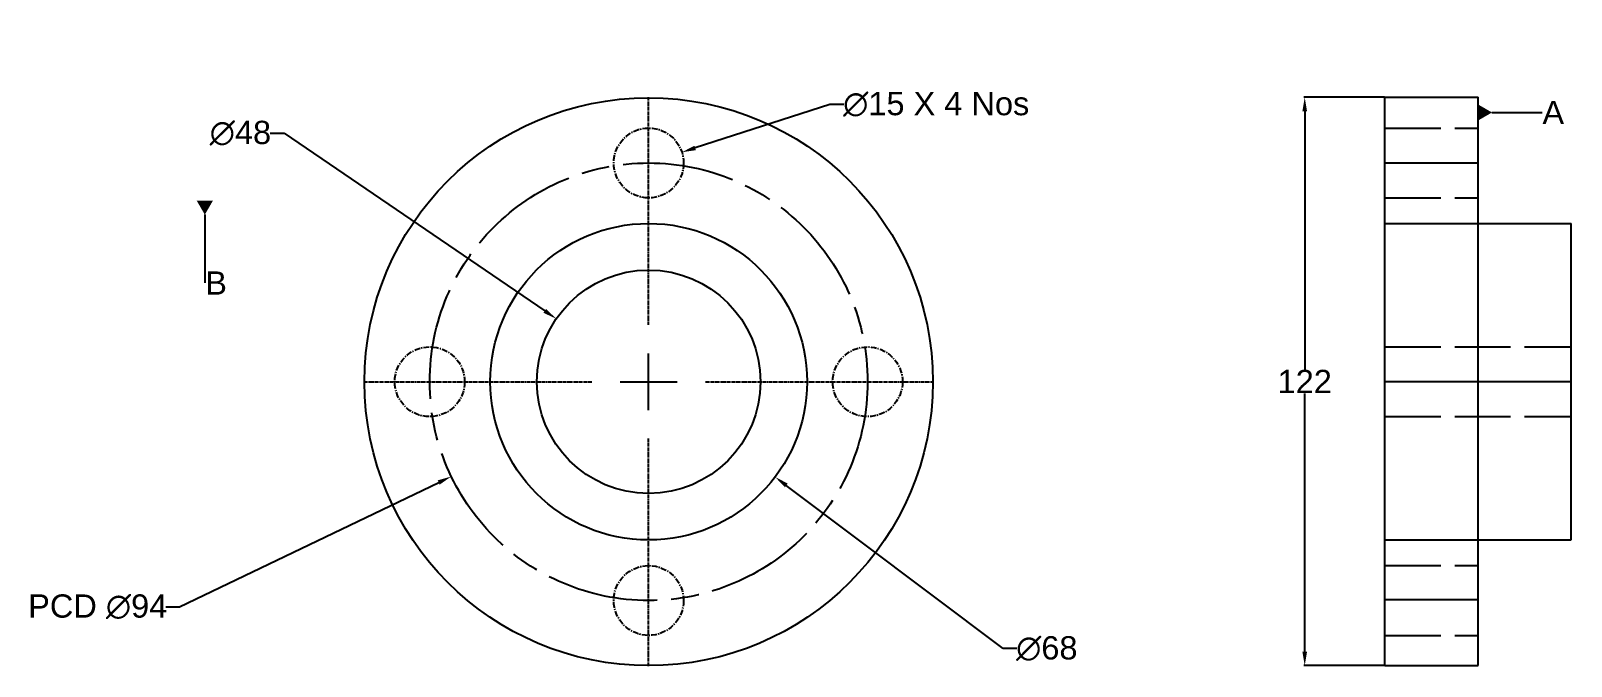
# Model space of a CAD drawing. Header units: millimetres. Extents: x 242 to 573, y 190 to 327.
import ezdxf
from ezdxf import colors
from ezdxf.entities.mleader import LeaderData, LeaderLine
from ezdxf.math import Vec2, Vec3

# ---------------------------------------------------------------- set-up
doc = ezdxf.new("R2010")
doc.units = ezdxf.units.MM
doc.header["$MEASUREMENT"] = 0
doc.header["$PDMODE"] = 35
doc.header["$PDSIZE"] = 5
for name, pattern in [('ACAD_ISO02W100', [15, 12, -3]), ('ACAD_ISO08W100', [36, 24, -3, 6, -3]), ('CENTER', [2, 1.25, -0.25, 0.25, -0.25]), ('CENTER2', [1.125, 0.75, -0.125, 0.125, -0.125])]:
    doc.linetypes.add(name, pattern=pattern)
doc.styles.get("Standard").update_dxf_attribs({"font": 'arial.ttf'})
doc.dimstyles.get("Standard").update_dxf_attribs({"dimtxt": 5, "dimasz": 3, "dimexe": 0.18, "dimexo": 0.0625, "dimgap": 0.09, "dimtad": 0, "dimtih": 1, "dimtoh": 1, "dimdec": 0, "dimzin": 0, "dimdsep": 46, "dimtxsty": 'Standard', "dimcen": 0.09, "dimadec": 0, "dimazin": 0, "dimtfac": 1, "dimtdec": 0, "dimtofl": 0, "dimtmove": 0, "dimatfit": 3, "dimfxl": 1, "dimtolj": 1, "dimtzin": 0, "dimarcsym": 0})

# ---------------------------------------------------------------- blocks, each defined once
blk = doc.blocks.new('*U4')
at = {"color": 0, "linetype": 'CENTER2', "transparency": 16777216}
for p, q in [((0, 12.2), (0, 61.12)), ((-61.12, 0), (-12.2, 0)), ((12.2, 0), (61.12, 0)), ((0, -61.12), (0, -12.2))]:
    blk.add_line(p, q, dxfattribs=at)
at = {"color": 0, "linetype": 'Continuous', "transparency": 16777216}
for p, q in [((0, -6.1), (0, 6.1)), ((-6.1, 0), (6.1, 0))]:
    blk.add_line(p, q, dxfattribs=at)
blk = doc.blocks.new('*D7')
at = {"color": 0, "lineweight": -2, "transparency": 16777216}
for p, q in [((413.5, 311.01), (384.57, 301.64)), ((416.5, 311.01), (413.5, 311.01)), ((374.49, 298.41), (374.67, 298.41)), ((374.58, 298.32), (374.58, 298.5))]:
    blk.add_line(p, q, dxfattribs=at)
at = {"color": 0, "transparency": 16777216}
blk.add_solid([(384.41, 302.12), (384.72, 301.17), (381.71, 300.72)], dxfattribs=at)
at = {"layer": 'Defpoints', "color": 0, "transparency": 16777216}
for p in [(381.71, 300.72), (367.44, 296.1)]:
    blk.add_point(p, dxfattribs=at)
at = {"color": 0, "transparency": 16777216, "insert": (436.31, 311.01), "char_height": 5, "attachment_point": 5}
blk.add_mtext('\\A1;∅15 X 4 Nos', dxfattribs=at)
blk = doc.blocks.new('*D8')
at = {"color": 0, "lineweight": -2, "transparency": 16777216}
for p, q in [((293.33, 304.81), (296.33, 304.81)), ((296.33, 304.81), (352.28, 266.63)), ((374.49, 251.41), (374.67, 251.41)), ((374.58, 251.32), (374.58, 251.5))]:
    blk.add_line(p, q, dxfattribs=at)
at = {"color": 0, "transparency": 16777216}
blk.add_solid([(352.56, 267.04), (351.99, 266.22), (354.75, 264.94)], dxfattribs=at)
at = {"layer": 'Defpoints', "color": 0, "transparency": 16777216}
for p in [(354.75, 264.94), (394.4, 237.88)]:
    blk.add_point(p, dxfattribs=at)
at = {"color": 0, "transparency": 16777216, "insert": (286.94, 304.81), "char_height": 5, "attachment_point": 5}
blk.add_mtext('\\A1;∅48', dxfattribs=at)
blk = doc.blocks.new('_DatumFilled')
at = {"color": 0, "linetype": 'ByBlock'}
blk.add_solid([(0, 0.58), (-1, 0), (0, -0.58)], dxfattribs=at)
blk = doc.blocks.new('*D9')
at = {"color": 0, "lineweight": -2, "transparency": 16777216}
for p, q in [((374.49, 251.41), (374.67, 251.41)), ((374.58, 251.32), (374.58, 251.5)), ((273.9, 203.06), (329.51, 229.76)), ((270.9, 203.06), (273.9, 203.06))]:
    blk.add_line(p, q, dxfattribs=at)
at = {"color": 0, "transparency": 16777216}
blk.add_solid([(329.29, 230.22), (329.72, 229.31), (332.21, 231.06)], dxfattribs=at)
at = {"layer": 'Defpoints', "color": 0, "transparency": 16777216}
for p in [(416.95, 271.76), (332.21, 231.06)]:
    blk.add_point(p, dxfattribs=at)
at = {"color": 0, "transparency": 16777216, "insert": (256.31, 203.06), "char_height": 5, "attachment_point": 5}
blk.add_mtext('\\A1;PCD ∅94', dxfattribs=at)
blk = doc.blocks.new('*D10')
at = {"color": 0, "lineweight": -2, "transparency": 16777216}
for p, q in [((374.49, 251.41), (374.67, 251.41)), ((374.58, 251.32), (374.58, 251.5)), ((450.65, 194.08), (404.13, 229.14)), ((453.65, 194.08), (450.65, 194.08))]:
    blk.add_line(p, q, dxfattribs=at)
at = {"color": 0, "transparency": 16777216}
blk.add_solid([(404.43, 229.54), (403.83, 228.74), (401.73, 230.95)], dxfattribs=at)
at = {"layer": 'Defpoints', "color": 0, "transparency": 16777216}
for p in [(347.43, 271.87), (401.73, 230.95)]:
    blk.add_point(p, dxfattribs=at)
at = {"color": 0, "transparency": 16777216, "insert": (460.05, 194.08), "char_height": 5, "attachment_point": 5}
blk.add_mtext('\\A1;∅68', dxfattribs=at)
blk = doc.blocks.new('*D11')
at = {"color": 0, "lineweight": -2, "transparency": 16777216}
for p, q in [((532.56, 312.53), (515.24, 312.53)), ((515.42, 309.53), (515.42, 254.07)), ((515.42, 193.41), (515.42, 248.87)), ((532.56, 190.41), (515.24, 190.41))]:
    blk.add_line(p, q, dxfattribs=at)
at = {"color": 0, "transparency": 16777216}
for points in [[(514.92, 309.53), (515.92, 309.53), (515.42, 312.53)], [(514.92, 193.41), (515.92, 193.41), (515.42, 190.41)]]:
    blk.add_solid(points, dxfattribs=at)
at = {"layer": 'Defpoints', "color": 0, "transparency": 16777216}
for p in [(532.62, 312.53), (515.42, 190.41), (532.62, 190.41)]:
    blk.add_point(p, dxfattribs=at)
at = {"color": 0, "transparency": 16777216, "insert": (515.42, 251.47), "char_height": 5, "attachment_point": 5}
blk.add_mtext('\\A1;122', dxfattribs=at)

msp = doc.modelspace()

# ---------------------------------------------------------------- linework, layer by layer
for p, q in [((532.62, 190.41), (532.62, 312.53)), ((532.62, 312.53), (552.62, 312.53)), ((552.62, 190.41), (552.62, 312.53)), ((532.62, 298.41), (552.62, 298.41)), ((532.62, 285.41), (572.62, 285.41)), ((572.62, 217.41), (572.62, 285.41)), ((532.62, 251.47), (572.62, 251.47)), ((532.62, 217.41), (572.62, 217.41)), ((532.62, 204.65), (552.62, 204.65)), ((532.62, 190.41), (552.62, 190.41))]:
    msp.add_line(p, q)
at = {"linetype": 'ACAD_ISO02W100'}
for p, q in [((532.62, 305.91), (552.62, 305.91)), ((532.62, 290.91), (552.62, 290.91)), ((532.62, 258.91), (572.62, 258.91)), ((532.62, 243.91), (572.62, 243.91)), ((532.62, 211.91), (552.62, 211.91)), ((532.62, 196.91), (552.62, 196.91))]:
    msp.add_line(p, q, dxfattribs=at)
for radius in [61, 34, 24]:
    msp.add_circle((374.58, 251.41), radius)
at = {"linetype": 'CENTER'}
for centre in [(374.58, 298.41), (327.58, 251.41), (421.58, 251.41), (374.58, 204.41)]:
    msp.add_circle(centre, 7.5, dxfattribs=at)
at = {"linetype": 'ACAD_ISO08W100'}
msp.add_circle((374.58, 251.41), 47, dxfattribs=at)

# ---------------------------------------------------------------- block references
at = {"linetype": 'CENTER2'}
msp.add_blockref('*U4', (374.58, 251.41), dxfattribs=at)

# ---------------------------------------------------------------- dimensions: what is measured, and where the dimension line sits
for p1, p2, text, picture, middle in [((367.44, 296.1), (381.71, 300.72), '<> X 4 Nos', '*D7', (436.31, 311.01)), ((416.95, 271.76), (332.21, 231.06), 'PCD <>', '*D9', (256.31, 203.06))]:
    dim = msp.add_diameter_dim_2p(p1=p1, p2=p2, text=text, dimstyle='Standard')
    dim.commit()
    dim.dimension.update_dxf_attribs({"geometry": picture, "text_midpoint": middle, "dimtype": 163})
dim = msp.add_linear_dim(base=(515.42, 190.41), p1=(532.62, 312.53), p2=(532.62, 190.41), angle=90, dimstyle='Standard')
dim.commit()
dim.dimension.update_dxf_attribs({"geometry": '*D11', "text_midpoint": (515.42, 251.47)})
for p1, p2, picture, middle in [((394.4, 237.88), (354.75, 264.94), '*D8', (286.94, 304.81)), ((347.43, 271.87), (401.73, 230.95), '*D10', (460.05, 194.08))]:
    dim = msp.add_diameter_dim_2p(p1=p1, p2=p2, dimstyle='Standard')
    dim.commit()
    dim.dimension.update_dxf_attribs({"geometry": picture, "text_midpoint": middle, "dimtype": 163})

# ---------------------------------------------------------------- leaders
ml = msp.add_multileader_mtext('Standard')
ml.set_content('A', color=256)
ml.set_leader_properties()
ml.set_arrow_properties(name='DATUMFILLED')
ml.build(insert=Vec2(0, 0))
ml.multileader.update_dxf_attribs({"has_text_frame": 1, "dogleg_length": 0, "arrow_head_size": 3})
ctx = ml.context
ctx.base_point, ctx.char_height, ctx.arrow_head_size, ctx.landing_gap_size, ctx.plane_origin = Vec3(566.36, 309.26), 5, 3, 0.09, Vec3(552.62, 309.26)
notes = []
notes.append((ctx, [(0, (1, 1, 0), (566.36, 309.26), (1, 0), 0, [(0, [(552.62, 309.26)], 0, [])])]))
ctx.mtext.insert, ctx.mtext.flow_direction = Vec3(566.45, 311.76), 5
ml = msp.add_multileader_mtext('Standard')
ml.set_content('B', color=256)
ml.set_leader_properties()
ml.set_arrow_properties(name='DATUMFILLED')
ml.build(insert=Vec2(0, 0))
ml.multileader.update_dxf_attribs({"has_text_frame": 1, "dogleg_length": 0, "arrow_head_size": 3})
ctx = ml.context
ctx.base_point, ctx.char_height, ctx.arrow_head_size, ctx.landing_gap_size, ctx.plane_origin = Vec3(279.3, 272.63), 5, 3, 0.09, Vec3(279.3, 290.31)
notes.append((ctx, [(0, (1, 1, 0), (279.3, 272.63), (1, 0), 0, [(0, [(279.3, 290.31)], 0, [])])]))
ctx.mtext.insert, ctx.mtext.flow_direction = Vec3(279.39, 275.13), 5
for ctx, leaders in notes:
    for number, flags, end, landing, length, lines in leaders:
        leader = LeaderData()
        leader.index, (leader.has_last_leader_line, leader.has_dogleg_vector, leader.attachment_direction) = number, flags
        leader.last_leader_point, leader.dogleg_vector, leader.dogleg_length = Vec3(end), Vec3(landing), length
        for number, points, colour, breaks in lines:
            line = LeaderLine()
            line.index, line.vertices, line.color, line.breaks = number, Vec3.list(points), colors.encode_raw_color(colour), breaks
            leader.lines.append(line)
        ctx.leaders.append(leader)

doc.saveas('drawing.dxf')
